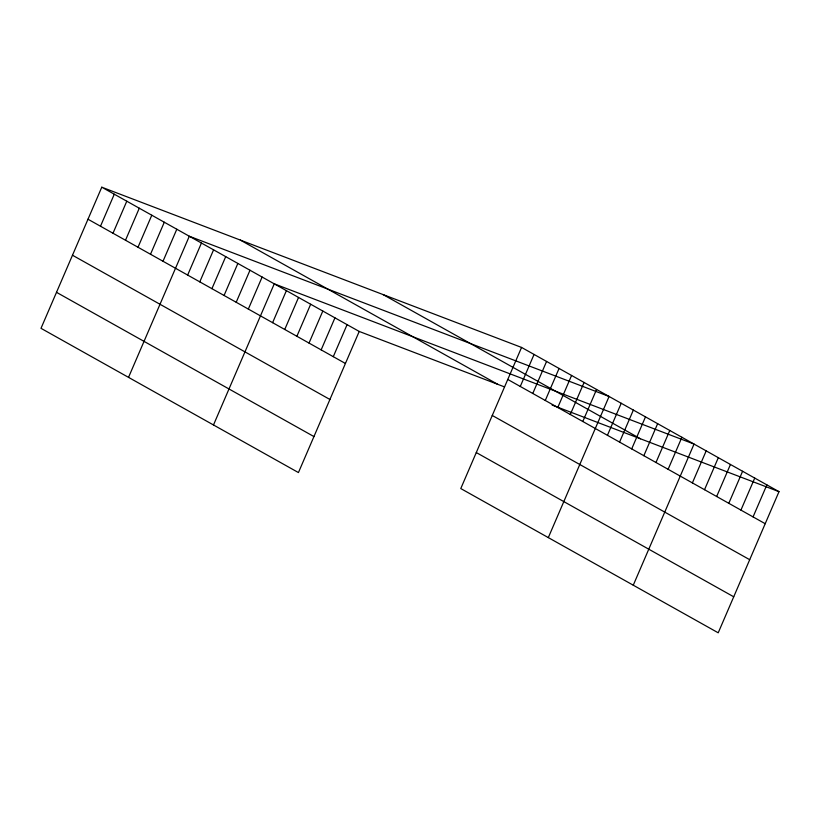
<?xml version="1.0" encoding="UTF-8"?>
<svg xmlns="http://www.w3.org/2000/svg" width="820" height="820" viewBox="0 0 820 820"><rect width="100%" height="100%" fill="white"/><g stroke="black" fill="none" stroke-linecap="round" stroke-linejoin="round"><path stroke-width="1.23" d="M101.782 187.196L41 328.328L298.439 472.566L359.221 331.444L101.782 187.196L521.561 347.434L779 491.672L718.217 632.804L460.779 488.556L521.561 347.434M100.491 226.238L114.287 194.207M112.996 233.239L126.782 201.218M125.501 240.25L139.287 208.218M138.006 247.25L151.792 215.229M150.511 254.261L164.297 222.23M163.006 261.262L176.802 229.241M128.525 377.374L189.307 236.242L609.086 396.47L548.313 537.602M187.647 275.069L201.443 243.048M199.783 281.875L213.579 249.844M211.929 288.671L225.715 256.639M224.065 295.477L237.851 263.445M236.201 302.272L249.987 270.241M248.337 309.068L262.123 277.047M213.487 424.975L274.259 283.843L694.048 444.071L633.265 585.203M272.609 322.67L286.395 290.639M284.745 329.476L298.541 297.445M296.881 336.272L310.678 304.24M309.017 343.078L322.813 311.046M321.153 349.873L334.949 317.842M333.289 356.669L347.085 324.648M520.269 386.466L534.066 354.435M532.774 393.467L546.571 361.446M545.279 400.478L559.076 368.446M557.784 407.478L571.581 375.457M570.289 414.489L584.086 382.458M582.794 421.49L596.581 389.469M607.435 435.297L621.222 403.276M619.572 442.103L633.358 410.072M631.707 448.899L645.494 416.867M643.843 455.705L657.64 423.673M655.979 462.5L669.776 430.469M668.115 469.306L681.912 437.275M692.387 482.898L706.184 450.877M704.524 489.704L718.32 457.673M716.659 496.5L730.456 464.468M728.795 503.306L742.592 471.274M740.931 510.101L754.728 478.07M753.067 516.897L766.864 484.876M359.221 331.444L504.546 386.917M552.116 405.07L779 491.672M383.032 294.554L640.471 438.792M507.764 379.455L765.203 523.703M240.311 240.075L497.75 384.324M492.256 415.463L749.705 559.701M87.986 219.227L345.425 363.475M476.287 452.558L733.726 596.796M72.478 255.235L329.917 399.473M56.508 292.33L313.947 436.568"/></g></svg>
